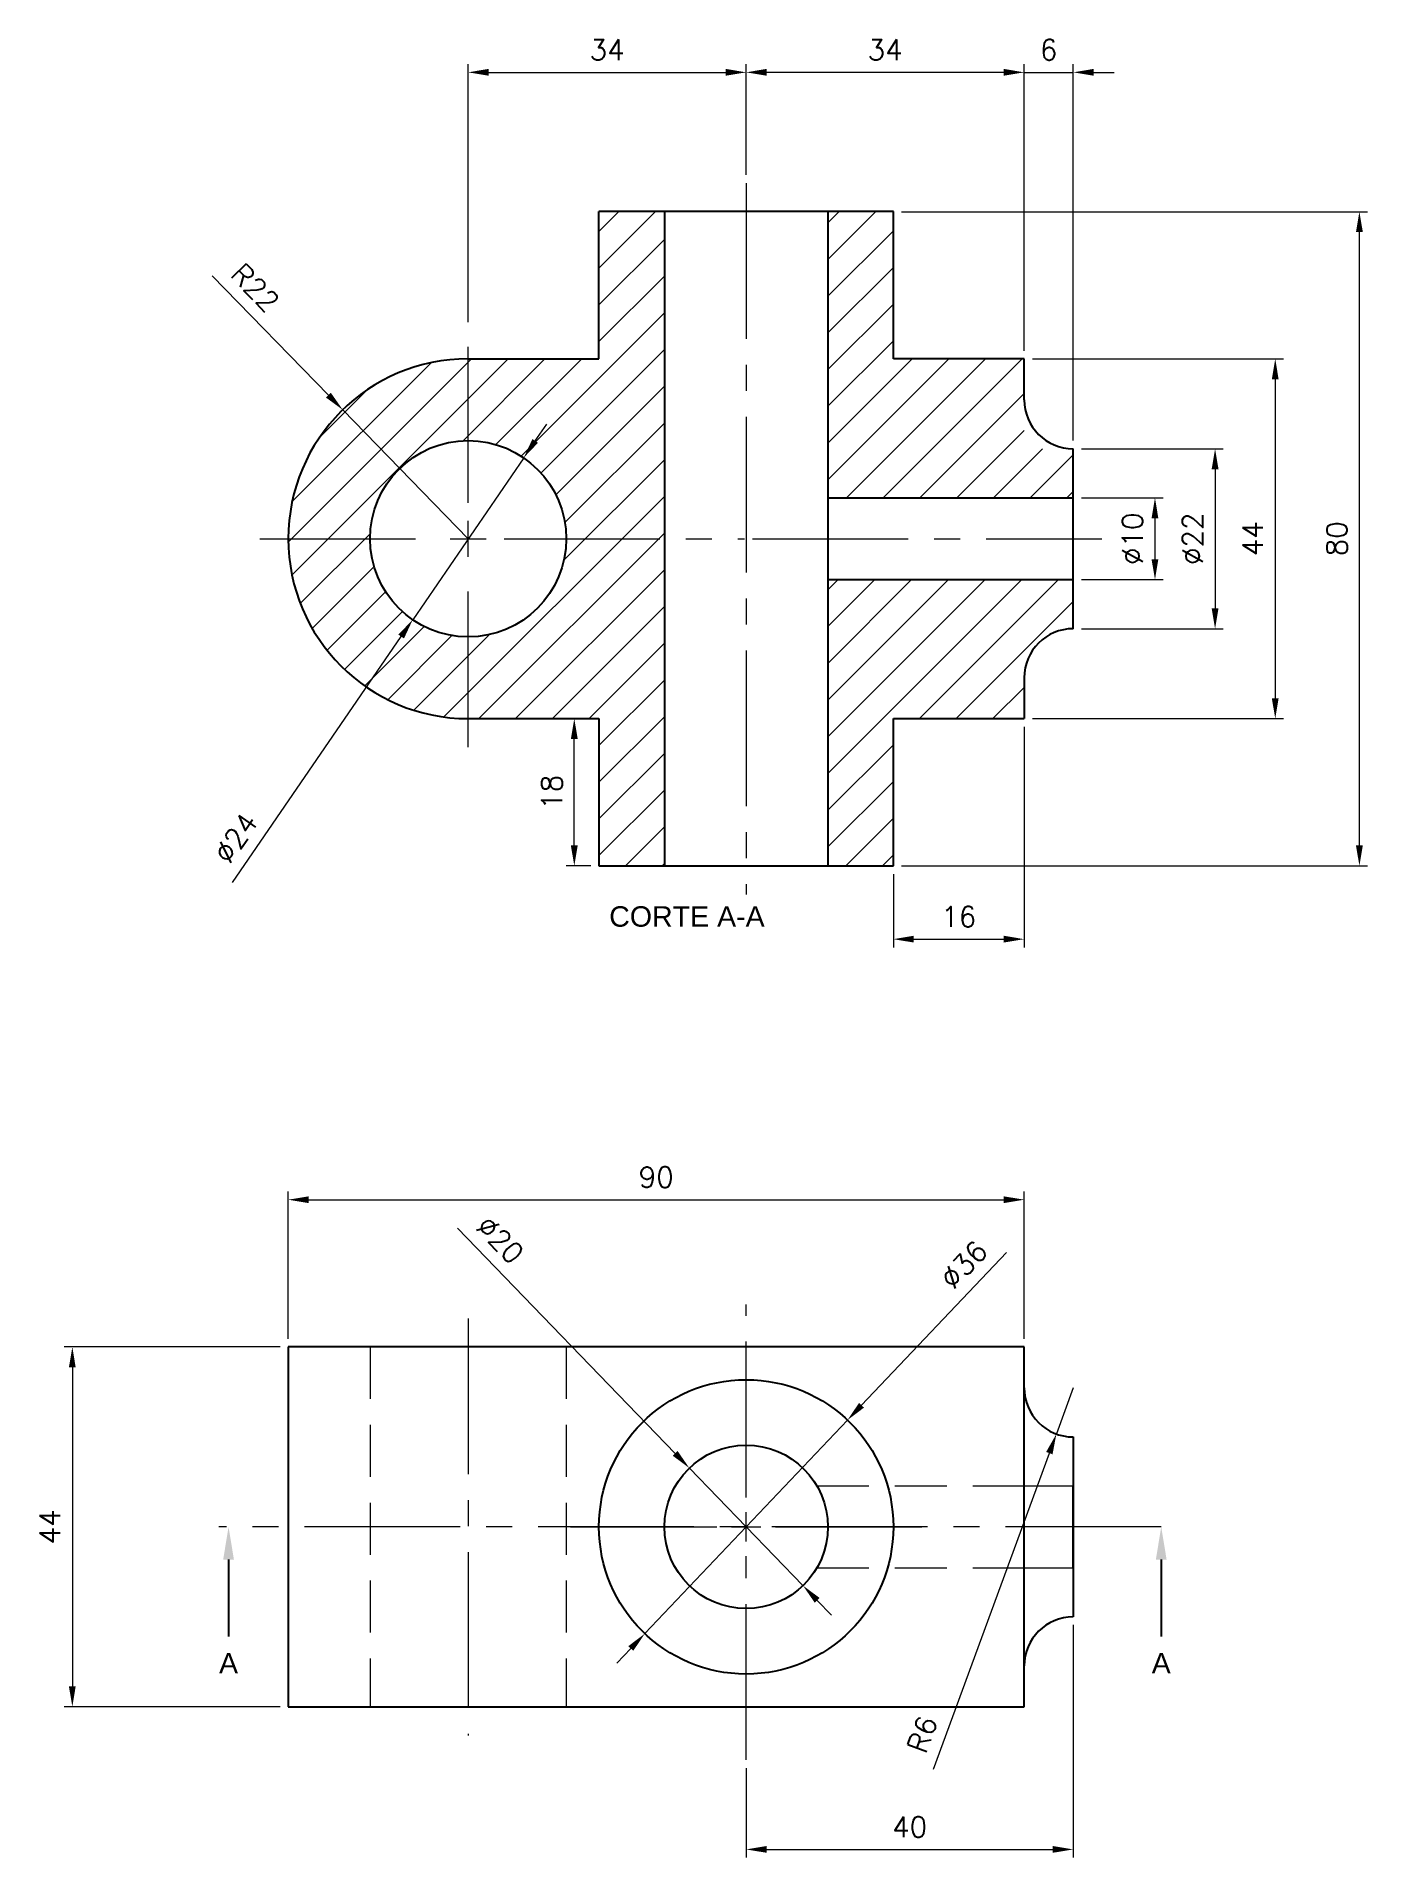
# Model space of a CAD drawing. Header units: millimetres. Extents: x 1012 to 2628, y 1408 to 1731.
# Drawn here: x 1012.4 to 1175.2, y 1407.7 to 1630.4 of the extents above.
import ezdxf
from ezdxf import colors
from ezdxf.entities.mleader import LeaderData, LeaderLine
from ezdxf.math import Vec2, Vec3

# ---------------------------------------------------------------- set-up
doc = ezdxf.new("R2010")
doc.units = ezdxf.units.MM
for name, pattern in [('CENTER', [50.8, 31.75, -6.35, 6.35, -6.35]), ('CENTER2', [28.575, 19.05, -3.175, 3.175, -3.175]), ('DASHED2', [9.525, 6.35, -3.175])]:
    doc.linetypes.add(name, pattern=pattern)
for name, color, linetype, lineweight in [('CENTRO', 1, 'CENTER', 5), ('CONTORNO 1', 3, 'Continuous', 25), ('COTA', 1, 'Continuous', 13), ('HACHURA', 1, 'Continuous', 13), ('TEXTO 1', 2, 'Continuous', 25), ('TRACEJADA', 1, 'DASHED2', 13)]:
    doc.layers.add(name, color=color, linetype=linetype, lineweight=lineweight)
doc.styles.add('ROMANS', font='romans.shx')
doc.styles.get("Standard").update_dxf_attribs({"font": 'arial.ttf'})
doc.dimstyles.new('Padrão', dxfattribs={"dimtxt": 2.5, "dimasz": 2.5, "dimexe": 1, "dimexo": 1, "dimgap": 1.5, "dimtad": 1, "dimdsep": 46, "dimtxsty": 'ROMANS', "dimblk1": 'ARCHTICK', "dimblk2": 'OBLIQUE', "dimcen": 2.5, "dimclrd": 1, "dimclre": 1, "dimclrt": 2, "dimadec": 0, "dimazin": 2, "dimtfac": 1, "dimtmove": 0, "dimatfit": 3, "dimfxl": 0, "dimlwd": -1, "dimlwe": -1, "dimarcsym": 0})

# ---------------------------------------------------------------- blocks, each defined once
blk = doc.blocks.new('*U6')
at = {"layer": 'CENTRO', "color": 0, "linetype": 'CENTER2'}
blk.add_line((61.76, 0), (-53.5, 0), dxfattribs=at)
blk = doc.blocks.new('*U7')
at = {"layer": 'CENTRO', "color": 0, "linetype": 'CENTER2'}
blk.add_line((0, 25.5), (0, -25.5), dxfattribs=at)
blk = doc.blocks.new('*U8')
at = {"layer": 'CENTRO', "color": 0, "linetype": 'CENTER2'}
blk.add_line((0, 43.5), (0, -43.5), dxfattribs=at)
blk = doc.blocks.new('*U9')
at = {"layer": 'CENTRO', "color": 0, "linetype": 'CENTER2'}
for p, q in [((0, 4.4), (0, 25.5)), ((-25.5, 0), (-4.4, 0)), ((4.4, 0), (33.78, 0)), ((0, -25.5), (0, -4.4))]:
    blk.add_line(p, q, dxfattribs=at)
at = {"layer": 'CENTRO', "color": 0, "linetype": 'Continuous'}
for p, q in [((-2.2, 0), (2.2, 0)), ((0, -2.2), (0, 2.2))]:
    blk.add_line(p, q, dxfattribs=at)
blk = doc.blocks.new('*U10')
at = {"layer": 'CENTRO', "color": 0, "linetype": 'CENTER2'}
blk.add_line((-24.23, 0), (18.5, 0), dxfattribs=at)
blk = doc.blocks.new('*D12')
at = {"layer": 'COTA', "color": 1}
for p, q in [((1043.19, 1471.11), (1043.19, 1489.12)), ((1045.69, 1488.12), (1130.69, 1488.12)), ((1133.19, 1471.11), (1133.19, 1489.12))]:
    blk.add_line(p, q, dxfattribs=at)
for points in [[(1045.69, 1488.53), (1045.69, 1487.7), (1043.19, 1488.12)], [(1130.69, 1488.53), (1130.69, 1487.7), (1133.19, 1488.12)]]:
    blk.add_solid(points, dxfattribs=at)
at = {"layer": 'Defpoints', "color": 0}
for p in [(1133.19, 1488.12), (1043.19, 1470.11), (1133.19, 1470.11)]:
    blk.add_point(p, dxfattribs=at)
at = {"layer": 'COTA', "color": 2, "insert": (1088.19, 1490.87), "char_height": 2.5, "attachment_point": 5, "style": 'ROMANS'}
blk.add_mtext('90', dxfattribs=at)
blk = doc.blocks.new('_ArchTick')
at = {"color": 0, "linetype": 'ByBlock', "const_width": 0.15}
blk.add_lwpolyline([(-0.5, -0.5), (0.5, 0.5)], dxfattribs=at)
blk = doc.blocks.new('_Oblique')
at = {"color": 0, "linetype": 'ByBlock', "lineweight": -2}
blk.add_line((-0.5, -0.5), (0.5, 0.5), dxfattribs=at)
blk = doc.blocks.new('*U13')
at = {"layer": 'CENTRO', "color": 0, "linetype": 'CENTER2'}
for p, q in [((0, 3.6), (0, 27.2)), ((-21.5, 0), (-3.6, 0)), ((3.6, 0), (21.5, 0)), ((0, -28.51), (0, -3.6))]:
    blk.add_line(p, q, dxfattribs=at)
at = {"layer": 'CENTRO', "color": 0, "linetype": 'Continuous'}
for p, q in [((-1.8, 0), (1.8, 0)), ((0, -1.8), (0, 1.8))]:
    blk.add_line(p, q, dxfattribs=at)
blk = doc.blocks.new('*D14')
at = {"layer": 'COTA', "color": 1}
for p, q in [((1042.19, 1470.11), (1015.78, 1470.11)), ((1016.78, 1467.61), (1016.78, 1428.61)), ((1042.19, 1426.11), (1015.78, 1426.11))]:
    blk.add_line(p, q, dxfattribs=at)
for points in [[(1016.36, 1467.61), (1017.19, 1467.61), (1016.78, 1470.11)], [(1016.36, 1428.61), (1017.19, 1428.61), (1016.78, 1426.11)]]:
    blk.add_solid(points, dxfattribs=at)
at = {"layer": 'Defpoints', "color": 0}
for p in [(1043.19, 1470.11), (1016.78, 1426.11), (1043.19, 1426.11)]:
    blk.add_point(p, dxfattribs=at)
at = {"layer": 'COTA', "color": 2, "insert": (1014.03, 1448.11), "char_height": 2.5, "attachment_point": 5, "rotation": 90, "style": 'ROMANS'}
blk.add_mtext('44', dxfattribs=at)
blk = doc.blocks.new('*D15')
at = {"layer": 'COTA', "color": 1}
for p, q in [((1063.89, 1484.64), (1090.51, 1457.1)), ((1106.14, 1440.92), (1092.24, 1455.3)), ((1107.88, 1439.12), (1109.61, 1437.32))]:
    blk.add_line(p, q, dxfattribs=at)
for points in [[(1090.8, 1457.39), (1090.21, 1456.81), (1092.24, 1455.3)], [(1108.18, 1439.41), (1107.58, 1438.83), (1106.14, 1440.92)]]:
    blk.add_solid(points, dxfattribs=at)
at = {"layer": 'Defpoints', "color": 0}
for p in [(1092.24, 1455.3), (1106.14, 1440.92)]:
    blk.add_point(p, dxfattribs=at)
at = {"layer": 'COTA', "color": 2, "insert": (1069.1, 1483.21), "char_height": 2.5, "attachment_point": 5, "rotation": 314.0164, "style": 'ROMANS'}
blk.add_mtext('∅20', dxfattribs=at)
blk = doc.blocks.new('*D16')
at = {"layer": 'COTA', "color": 1}
for p, q in [((1131.02, 1481.66), (1113.3, 1462.98)), ((1086.8, 1435.05), (1111.58, 1461.17)), ((1085.08, 1433.23), (1083.36, 1431.42))]:
    blk.add_line(p, q, dxfattribs=at)
for points in [[(1113, 1463.27), (1113.6, 1462.69), (1111.58, 1461.17)], [(1084.78, 1433.52), (1085.38, 1432.95), (1086.8, 1435.05)]]:
    blk.add_solid(points, dxfattribs=at)
at = {"layer": 'Defpoints', "color": 0}
for p in [(1111.58, 1461.17), (1086.8, 1435.05)]:
    blk.add_point(p, dxfattribs=at)
at = {"layer": 'COTA', "color": 2, "insert": (1125.82, 1480.17), "char_height": 2.5, "attachment_point": 5, "rotation": 46.5104, "style": 'ROMANS'}
blk.add_mtext('∅36', dxfattribs=at)
blk = doc.blocks.new('*D17')
at = {"layer": 'COTA', "color": 1}
for p, q in [((1139.19, 1436.11), (1139.19, 1407.66)), ((1099.19, 1418.6), (1099.19, 1407.66)), ((1101.69, 1408.66), (1136.69, 1408.66))]:
    blk.add_line(p, q, dxfattribs=at)
for points in [[(1101.69, 1409.08), (1101.69, 1408.25), (1099.19, 1408.66)], [(1136.69, 1409.08), (1136.69, 1408.25), (1139.19, 1408.66)]]:
    blk.add_solid(points, dxfattribs=at)
at = {"layer": 'Defpoints', "color": 0}
for p in [(1139.19, 1437.11), (1099.19, 1419.6), (1139.19, 1408.66)]:
    blk.add_point(p, dxfattribs=at)
at = {"layer": 'COTA', "color": 2, "insert": (1119.19, 1411.41), "char_height": 2.5, "attachment_point": 5, "style": 'ROMANS'}
blk.add_mtext('40', dxfattribs=at)
blk = doc.blocks.new('*D18')
at = {"layer": 'COTA', "color": 1}
for p, q in [((1139.19, 1465.11), (1137.13, 1459.47)), ((1122.1, 1418.48), (1136.27, 1457.13))]:
    blk.add_line(p, q, dxfattribs=at)
blk.add_solid([(1135.88, 1457.27), (1136.66, 1456.98), (1137.13, 1459.47)], dxfattribs=at)
at = {"layer": 'Defpoints', "color": 0}
for p in [(1139.19, 1465.11), (1137.13, 1459.47)]:
    blk.add_point(p, dxfattribs=at)
at = {"layer": 'COTA', "color": 2, "insert": (1120.74, 1422.74), "char_height": 2.5, "attachment_point": 5, "rotation": 69.8747, "style": 'ROMANS'}
blk.add_mtext('R6', dxfattribs=at)
blk = doc.blocks.new('*D19')
at = {"layer": 'COTA', "color": 1}
for p, q in [((1080.19, 1546.95), (1077.17, 1546.95)), ((1078.17, 1531.45), (1078.17, 1544.45)), ((1080.19, 1528.95), (1077.17, 1528.95))]:
    blk.add_line(p, q, dxfattribs=at)
for points in [[(1077.75, 1544.45), (1078.59, 1544.45), (1078.17, 1546.95)], [(1077.75, 1531.45), (1078.59, 1531.45), (1078.17, 1528.95)]]:
    blk.add_solid(points, dxfattribs=at)
at = {"layer": 'Defpoints', "color": 0}
for p in [(1078.17, 1546.95), (1081.19, 1546.95), (1081.19, 1528.95)]:
    blk.add_point(p, dxfattribs=at)
at = {"layer": 'COTA', "color": 2, "insert": (1075.42, 1537.95), "char_height": 2.5, "attachment_point": 5, "rotation": 90, "style": 'ROMANS'}
blk.add_mtext('18', dxfattribs=at)
blk = doc.blocks.new('*D20')
at = {"layer": 'COTA', "color": 1}
for p, q in [((1073.39, 1580.91), (1074.8, 1582.97)), ((1071.98, 1578.85), (1058.41, 1559.05)), ((1036.37, 1526.91), (1056.99, 1556.99))]:
    blk.add_line(p, q, dxfattribs=at)
for points in [[(1073.05, 1581.15), (1073.73, 1580.68), (1071.98, 1578.85)], [(1056.65, 1557.23), (1057.34, 1556.76), (1058.41, 1559.05)]]:
    blk.add_solid(points, dxfattribs=at)
at = {"layer": 'Defpoints', "color": 0}
for p in [(1071.98, 1578.85), (1058.41, 1559.05)]:
    blk.add_point(p, dxfattribs=at)
at = {"layer": 'COTA', "color": 2, "insert": (1036.77, 1532.36), "char_height": 2.5, "attachment_point": 5, "rotation": 55.5661, "style": 'ROMANS'}
blk.add_mtext('∅24', dxfattribs=at)
blk = doc.blocks.new('*D21')
at = {"layer": 'COTA', "color": 1}
for p, q in [((1033.89, 1601.11), (1048.1, 1586.51)), ((1065.19, 1568.95), (1049.85, 1584.72))]:
    blk.add_line(p, q, dxfattribs=at)
blk.add_solid([(1048.4, 1586.8), (1047.8, 1586.22), (1049.85, 1584.72)], dxfattribs=at)
at = {"layer": 'Defpoints', "color": 0}
for p in [(1049.85, 1584.72), (1065.19, 1568.95)]:
    blk.add_point(p, dxfattribs=at)
at = {"layer": 'COTA', "color": 2, "insert": (1039.14, 1599.65), "char_height": 2.5, "attachment_point": 5, "rotation": 314.2279, "style": 'ROMANS'}
blk.add_mtext('R22', dxfattribs=at)
blk = doc.blocks.new('*D22')
at = {"layer": 'COTA', "color": 1}
for p, q in [((1065.19, 1595.45), (1065.19, 1626.99)), ((1067.69, 1625.99), (1096.69, 1625.99)), ((1099.19, 1613.45), (1099.19, 1626.99))]:
    blk.add_line(p, q, dxfattribs=at)
for points in [[(1067.69, 1626.41), (1067.69, 1625.58), (1065.19, 1625.99)], [(1096.69, 1626.41), (1096.69, 1625.58), (1099.19, 1625.99)]]:
    blk.add_solid(points, dxfattribs=at)
at = {"layer": 'Defpoints', "color": 0}
for p in [(1099.19, 1625.99), (1099.19, 1612.45), (1065.19, 1594.45)]:
    blk.add_point(p, dxfattribs=at)
at = {"layer": 'COTA', "color": 2, "insert": (1082.19, 1628.74), "char_height": 2.5, "attachment_point": 5, "style": 'ROMANS'}
blk.add_mtext('34', dxfattribs=at)
blk = doc.blocks.new('*D23')
at = {"layer": 'COTA', "color": 1}
for p, q in [((1130.69, 1625.99), (1101.69, 1625.99)), ((1133.19, 1591.95), (1133.19, 1626.99))]:
    blk.add_line(p, q, dxfattribs=at)
for points in [[(1101.69, 1626.41), (1101.69, 1625.58), (1099.19, 1625.99)], [(1130.69, 1626.41), (1130.69, 1625.58), (1133.19, 1625.99)]]:
    blk.add_solid(points, dxfattribs=at)
at = {"layer": 'Defpoints', "color": 0}
for p in [(1099.19, 1625.99), (1099.19, 1625.99), (1133.19, 1590.95)]:
    blk.add_point(p, dxfattribs=at)
at = {"layer": 'COTA', "color": 2, "insert": (1116.19, 1628.74), "char_height": 2.5, "attachment_point": 5, "style": 'ROMANS'}
blk.add_mtext('34', dxfattribs=at)
blk = doc.blocks.new('*D24')
at = {"layer": 'COTA', "color": 1}
for p, q in [((1118.19, 1608.95), (1175.19, 1608.95)), ((1174.19, 1531.45), (1174.19, 1606.45)), ((1118.19, 1528.95), (1175.19, 1528.95))]:
    blk.add_line(p, q, dxfattribs=at)
for points in [[(1173.77, 1606.45), (1174.61, 1606.45), (1174.19, 1608.95)], [(1173.77, 1531.45), (1174.61, 1531.45), (1174.19, 1528.95)]]:
    blk.add_solid(points, dxfattribs=at)
at = {"layer": 'Defpoints', "color": 0}
for p in [(1117.19, 1608.95), (1174.19, 1608.95), (1117.19, 1528.95)]:
    blk.add_point(p, dxfattribs=at)
at = {"layer": 'COTA', "color": 2, "insert": (1171.44, 1568.95), "char_height": 2.5, "attachment_point": 5, "rotation": 90, "style": 'ROMANS'}
blk.add_mtext('80', dxfattribs=at)
blk = doc.blocks.new('*D25')
at = {"layer": 'COTA', "color": 1}
for p, q in [((1130.69, 1625.99), (1128.19, 1625.99)), ((1133.19, 1591.95), (1133.19, 1626.99)), ((1133.19, 1625.99), (1139.19, 1625.99)), ((1139.19, 1580.95), (1139.19, 1626.99)), ((1141.69, 1625.99), (1144.19, 1625.99))]:
    blk.add_line(p, q, dxfattribs=at)
for points in [[(1130.69, 1626.41), (1130.69, 1625.58), (1133.19, 1625.99)], [(1141.69, 1626.41), (1141.69, 1625.58), (1139.19, 1625.99)]]:
    blk.add_solid(points, dxfattribs=at)
at = {"layer": 'Defpoints', "color": 0}
for p in [(1139.19, 1625.99), (1133.19, 1590.95), (1139.19, 1579.95)]:
    blk.add_point(p, dxfattribs=at)
at = {"layer": 'COTA', "color": 2, "insert": (1136.19, 1628.74), "char_height": 2.5, "attachment_point": 5, "style": 'ROMANS'}
blk.add_mtext('6', dxfattribs=at)
blk = doc.blocks.new('*D26')
at = {"layer": 'COTA', "color": 1}
for p, q in [((1133.19, 1545.95), (1133.19, 1518.98)), ((1117.19, 1527.95), (1117.19, 1518.98)), ((1119.69, 1519.98), (1130.69, 1519.98))]:
    blk.add_line(p, q, dxfattribs=at)
for points in [[(1119.69, 1520.4), (1119.69, 1519.57), (1117.19, 1519.98)], [(1130.69, 1520.4), (1130.69, 1519.57), (1133.19, 1519.98)]]:
    blk.add_solid(points, dxfattribs=at)
at = {"layer": 'Defpoints', "color": 0}
for p in [(1133.19, 1546.95), (1117.19, 1528.95), (1133.19, 1519.98)]:
    blk.add_point(p, dxfattribs=at)
at = {"layer": 'COTA', "color": 2, "insert": (1125.19, 1522.73), "char_height": 2.5, "attachment_point": 5, "style": 'ROMANS'}
blk.add_mtext('16', dxfattribs=at)
blk = doc.blocks.new('*D27')
at = {"layer": 'COTA', "color": 1}
for p, q in [((1134.19, 1590.95), (1164.9, 1590.95)), ((1163.9, 1588.45), (1163.9, 1549.45)), ((1134.19, 1546.95), (1164.9, 1546.95))]:
    blk.add_line(p, q, dxfattribs=at)
for points in [[(1163.48, 1588.45), (1164.31, 1588.45), (1163.9, 1590.95)], [(1163.48, 1549.45), (1164.31, 1549.45), (1163.9, 1546.95)]]:
    blk.add_solid(points, dxfattribs=at)
at = {"layer": 'Defpoints', "color": 0}
for p in [(1133.19, 1590.95), (1133.19, 1546.95), (1163.9, 1546.95)]:
    blk.add_point(p, dxfattribs=at)
at = {"layer": 'COTA', "color": 2, "insert": (1161.15, 1568.95), "char_height": 2.5, "attachment_point": 5, "rotation": 90, "style": 'ROMANS'}
blk.add_mtext('44', dxfattribs=at)
blk = doc.blocks.new('*D28')
at = {"layer": 'COTA', "color": 1}
for p, q in [((1140.19, 1579.95), (1157.54, 1579.95)), ((1156.54, 1577.45), (1156.54, 1560.45)), ((1140.19, 1557.95), (1157.54, 1557.95))]:
    blk.add_line(p, q, dxfattribs=at)
for points in [[(1156.12, 1577.45), (1156.96, 1577.45), (1156.54, 1579.95)], [(1156.12, 1560.45), (1156.96, 1560.45), (1156.54, 1557.95)]]:
    blk.add_solid(points, dxfattribs=at)
at = {"layer": 'Defpoints', "color": 0}
for p in [(1139.19, 1579.95), (1139.19, 1557.95), (1156.54, 1557.95)]:
    blk.add_point(p, dxfattribs=at)
at = {"layer": 'COTA', "color": 2, "insert": (1153.79, 1568.95), "char_height": 2.5, "attachment_point": 5, "rotation": 90, "style": 'ROMANS'}
blk.add_mtext('%%C22', dxfattribs=at)
blk = doc.blocks.new('*D29')
at = {"layer": 'COTA', "color": 1}
for p, q in [((1140.19, 1573.95), (1150.19, 1573.95)), ((1149.19, 1571.45), (1149.19, 1566.45)), ((1140.19, 1563.95), (1150.19, 1563.95))]:
    blk.add_line(p, q, dxfattribs=at)
for points in [[(1148.77, 1571.45), (1149.6, 1571.45), (1149.19, 1573.95)], [(1148.77, 1566.45), (1149.6, 1566.45), (1149.19, 1563.95)]]:
    blk.add_solid(points, dxfattribs=at)
at = {"layer": 'Defpoints', "color": 0}
for p in [(1139.19, 1573.95), (1139.19, 1563.95), (1149.19, 1563.95)]:
    blk.add_point(p, dxfattribs=at)
at = {"layer": 'COTA', "color": 2, "insert": (1146.44, 1568.95), "char_height": 2.5, "attachment_point": 5, "rotation": 90, "style": 'ROMANS'}
blk.add_mtext('%%C10', dxfattribs=at)

msp = doc.modelspace()

# ---------------------------------------------------------------- hatches: boundary and pattern name
at = {"layer": 'HACHURA'}
h = msp.add_hatch(dxfattribs=at)
h.set_pattern_fill('ANSI31', color=256)
h.paths.add_polyline_path([(1089.191, 1608.952), (1081.191, 1608.952), (1081.191, 1590.952), (1065.191, 1590.952, 1), (1065.191, 1546.952), (1081.191, 1546.952), (1081.191, 1528.952), (1089.191, 1528.952)])
h.paths.add_polyline_path([(1053.191, 1568.952, -1), (1077.191, 1568.952, -1)], flags=16)
h.paths.add_polyline_path([(1139.191, 1579.952), (1133.191, 1579.952), (1133.191, 1590.952), (1117.191, 1590.952), (1117.191, 1608.952), (1109.191, 1608.952), (1109.191, 1573.952), (1139.191, 1573.952)])
h = msp.add_hatch(dxfattribs=at)
h.set_pattern_fill('ANSI31', color=256)
h.paths.add_polyline_path([(1139.191, 1557.952), (1139.191, 1563.952), (1109.191, 1563.952), (1109.191, 1528.952), (1117.191, 1528.952), (1117.191, 1546.952), (1133.191, 1546.952), (1133.191, 1551.952, -0.4142136)])

# ---------------------------------------------------------------- linework, layer by layer
at = {"layer": 'CONTORNO 1'}
for p, q in [((1081.191, 1590.952), (1081.191, 1608.952)), ((1117.191, 1608.952), (1081.191, 1608.952)), ((1089.191, 1608.952), (1089.191, 1528.952)), ((1109.191, 1608.952), (1109.191, 1528.952)), ((1117.191, 1590.952), (1117.191, 1608.952)), ((1065.191, 1590.952), (1081.191, 1590.952)), ((1133.191, 1590.952), (1117.191, 1590.952)), ((1133.191, 1585.952), (1133.191, 1590.952)), ((1139.191, 1557.952), (1139.191, 1579.952)), ((1139.191, 1579.952), (1139.191, 1579.952)), ((1109.191, 1573.952), (1139.191, 1573.952)), ((1109.191, 1563.952), (1139.191, 1563.952)), ((1139.191, 1557.952), (1139.191, 1557.952)), ((1133.191, 1551.952), (1133.191, 1546.952)), ((1065.191, 1546.952), (1081.191, 1546.952)), ((1081.191, 1546.952), (1081.191, 1528.952)), ((1117.191, 1528.952), (1117.191, 1546.952)), ((1117.191, 1546.952), (1133.191, 1546.952)), ((1081.191, 1528.952), (1117.191, 1528.952)), ((1133.191, 1470.107), (1043.191, 1470.107)), ((1043.191, 1470.107), (1043.191, 1426.107)), ((1133.191, 1426.107), (1133.191, 1470.107)), ((1139.191, 1459.107), (1139.191, 1437.107)), ((1139.191, 1443.107), (1139.191, 1453.107)), ((1139.191, 1437.107), (1139.191, 1437.107)), ((1043.191, 1426.107), (1133.191, 1426.107))]:
    msp.add_line(p, q, dxfattribs=at)
for centre, radius in [((1065.191, 1568.952), 12), ((1099.191, 1448.107), 18), ((1099.191, 1448.107), 10)]:
    msp.add_circle(centre, radius, dxfattribs=at)
for centre, radius, start, end in [((1065.191, 1568.952), 22, 90, 270), ((1139.191, 1585.952), 6, 180, 270), ((1139.191, 1551.952), 6, 90, 180), ((1139.191, 1465.107), 6, 180, 270), ((1139.191, 1431.107), 6, 90, 180)]:
    msp.add_arc(centre, radius, start, end, dxfattribs=at)
at = {"layer": 'TRACEJADA'}
for p, q in [((1053.191, 1470.107), (1053.191, 1426.107)), ((1077.191, 1470.107), (1077.191, 1426.107)), ((1107.851, 1453.107), (1133.191, 1453.107)), ((1133.191, 1453.107), (1139.191, 1453.107)), ((1107.851, 1443.107), (1133.191, 1443.107)), ((1133.191, 1443.107), (1139.191, 1443.107))]:
    msp.add_line(p, q, dxfattribs=at)

# ---------------------------------------------------------------- block references
at = {"layer": 'CENTRO', "linetype": 'CENTER2'}
for name, p in [('*U8', (1099.191, 1568.952)), ('*U9', (1065.191, 1568.952)), ('*U10', (1124.191, 1568.952)), ('*U13', (1099.191, 1448.107)), ('*U7', (1065.191, 1448.107)), ('*U6', (1088.191, 1448.107))]:
    msp.add_blockref(name, p, dxfattribs=at)

# ---------------------------------------------------------------- texts
at = {"layer": 'TEXTO 1', "insert": (1081.191, 1524.006), "char_height": 2.5, "attachment_point": 1}
msp.add_mtext_dynamic_manual_height_columns('{\\W1.288224; }CORTE A-A{\\H1.51774x; }', width=74.98, gutter_width=653.196, heights=[0], dxfattribs=at)

# ---------------------------------------------------------------- dimensions: what is measured, and where the dimension line sits
at = {"layer": 'COTA'}
for base, p1, p2, picture, middle in [((1099.191, 1625.993), (1065.191, 1594.452), (1099.191, 1612.452), '*D22', (1082.191, 1628.743)), ((1099.191, 1625.993), (1133.191, 1590.952), (1099.191, 1625.993), '*D23', (1116.191, 1628.743)), ((1139.191, 1625.993), (1133.191, 1590.952), (1139.191, 1579.952), '*D25', (1136.191, 1628.743)), ((1133.191, 1519.983), (1117.191, 1528.952), (1133.191, 1546.952), '*D26', (1125.191, 1522.733)), ((1133.191, 1488.117), (1043.191, 1470.107), (1133.191, 1470.107), '*D12', (1088.191, 1490.867)), ((1139.191, 1408.663), (1099.191, 1419.602), (1139.191, 1437.107), '*D17', (1119.191, 1411.413))]:
    dim = msp.add_linear_dim(base=base, p1=p1, p2=p2, dimstyle='Padrão', dxfattribs=at)
    dim.commit()
    dim.dimension.update_dxf_attribs({"geometry": picture, "text_midpoint": middle})
for base, p1, p2, picture, middle in [((1174.19, 1608.952), (1117.191, 1528.952), (1117.191, 1608.952), '*D24', (1171.44, 1568.952)), ((1163.895, 1546.952), (1133.191, 1590.952), (1133.191, 1546.952), '*D27', (1161.145, 1568.952)), ((1078.17, 1546.952), (1081.191, 1528.952), (1081.191, 1546.952), '*D19', (1075.42, 1537.952))]:
    dim = msp.add_linear_dim(base=base, p1=p1, p2=p2, angle=90, dimstyle='Padrão', dxfattribs=at)
    dim.commit()
    dim.dimension.update_dxf_attribs({"geometry": picture, "text_midpoint": middle})
for center, mpoint, picture, middle in [((1065.191, 1568.952), (1049.846, 1584.716), '*D21', (1037.174, 1597.734)), ((1139.191, 1465.107), (1137.127, 1459.474), '*D18', (1123.317, 1421.79))]:
    dim = msp.add_radius_dim(center=center, mpoint=mpoint, dimstyle='Padrão', dxfattribs=at)
    dim.commit()
    dim.dimension.update_dxf_attribs({"geometry": picture, "text_midpoint": middle, "dimtype": 164})
for p1, p2, picture, middle in [((1071.976, 1578.849), (1058.406, 1559.054), '*D20', (1039.035, 1530.8)), ((1106.14, 1440.916), (1092.242, 1455.299), '*D15', (1067.122, 1481.297)), ((1086.803, 1435.048), (1111.579, 1461.166), '*D16', (1127.812, 1478.278))]:
    dim = msp.add_diameter_dim_2p(p1=p1, p2=p2, dimstyle='Padrão', dxfattribs=at)
    dim.commit()
    dim.dimension.update_dxf_attribs({"geometry": picture, "text_midpoint": middle, "dimtype": 163})
for base, p1, p2, picture, middle in [((1156.541, 1557.952), (1139.191, 1579.952), (1139.191, 1557.952), '*D28', (1153.791, 1568.952)), ((1149.187, 1563.952), (1139.191, 1573.952), (1139.191, 1563.952), '*D29', (1146.437, 1568.952))]:
    dim = msp.add_linear_dim(base=base, p1=p1, p2=p2, angle=90, text='%%C<>', dimstyle='Padrão', dxfattribs=at)
    dim.commit()
    dim.dimension.update_dxf_attribs({"geometry": picture, "text_midpoint": middle})
dim = msp.add_linear_dim(base=(1016.778, 1426.107), p1=(1043.191, 1470.107), p2=(1043.191, 1426.107), angle=90, dimstyle='Padrão', dxfattribs=at)
dim.commit()
dim.dimension.update_dxf_attribs({"geometry": '*D14', "text_midpoint": (1016.778, 1448.107), "dimtype": 160})

# ---------------------------------------------------------------- leaders
ml = msp.add_multileader_mtext('Standard', dxfattribs=at)
ml.set_content('{\\C2;A}', color=256)
ml.set_leader_properties()
ml.build(insert=Vec2(0, 0))
ml.multileader.update_dxf_attribs({"text_left_attachment_type": 4, "text_right_attachment_type": 0, "dogleg_length": 0})
ctx = ml.context
ctx.base_point, ctx.char_height, ctx.plane_origin = Vec3(1032.718, 1431.185), 2.5, Vec3(1035.886, 1448.107)
ctx.left_attachment, ctx.right_attachment, ctx.text_align_type = 4, 0, 1
notes = []
notes.append((ctx, [(0, (1, 1, 0), (1035.886, 1434.685), (-1, 0), 0, [(0, [(1035.886, 1448.107)], 0, [])])]))
ctx.mtext.insert, ctx.mtext.alignment, ctx.mtext.flow_direction = Vec3(1035.886, 1432.685), 2, 5
ml = msp.add_multileader_mtext('Standard', dxfattribs=at)
ml.set_content('{\\C2;A}', color=256)
ml.set_leader_properties()
ml.build(insert=Vec2(0, 0))
ml.multileader.update_dxf_attribs({"text_left_attachment_type": 4, "text_right_attachment_type": 0, "dogleg_length": 0})
ctx = ml.context
ctx.base_point, ctx.char_height, ctx.plane_origin = Vec3(1146.787, 1431.185), 2.5, Vec3(1149.954, 1448.107)
ctx.left_attachment, ctx.right_attachment, ctx.text_align_type = 4, 0, 1
notes.append((ctx, [(0, (1, 1, 0), (1149.954, 1434.685), (-1, 0), 0, [(0, [(1149.954, 1448.107)], 0, [])])]))
ctx.mtext.insert, ctx.mtext.alignment, ctx.mtext.flow_direction = Vec3(1149.954, 1432.685), 2, 5
for ctx, leaders in notes:
    for number, flags, end, landing, length, lines in leaders:
        leader = LeaderData()
        leader.index, (leader.has_last_leader_line, leader.has_dogleg_vector, leader.attachment_direction) = number, flags
        leader.last_leader_point, leader.dogleg_vector, leader.dogleg_length = Vec3(end), Vec3(landing), length
        for number, points, colour, breaks in lines:
            line = LeaderLine()
            line.index, line.vertices, line.color, line.breaks = number, Vec3.list(points), colors.encode_raw_color(colour), breaks
            leader.lines.append(line)
        ctx.leaders.append(leader)

doc.saveas('drawing.dxf')
